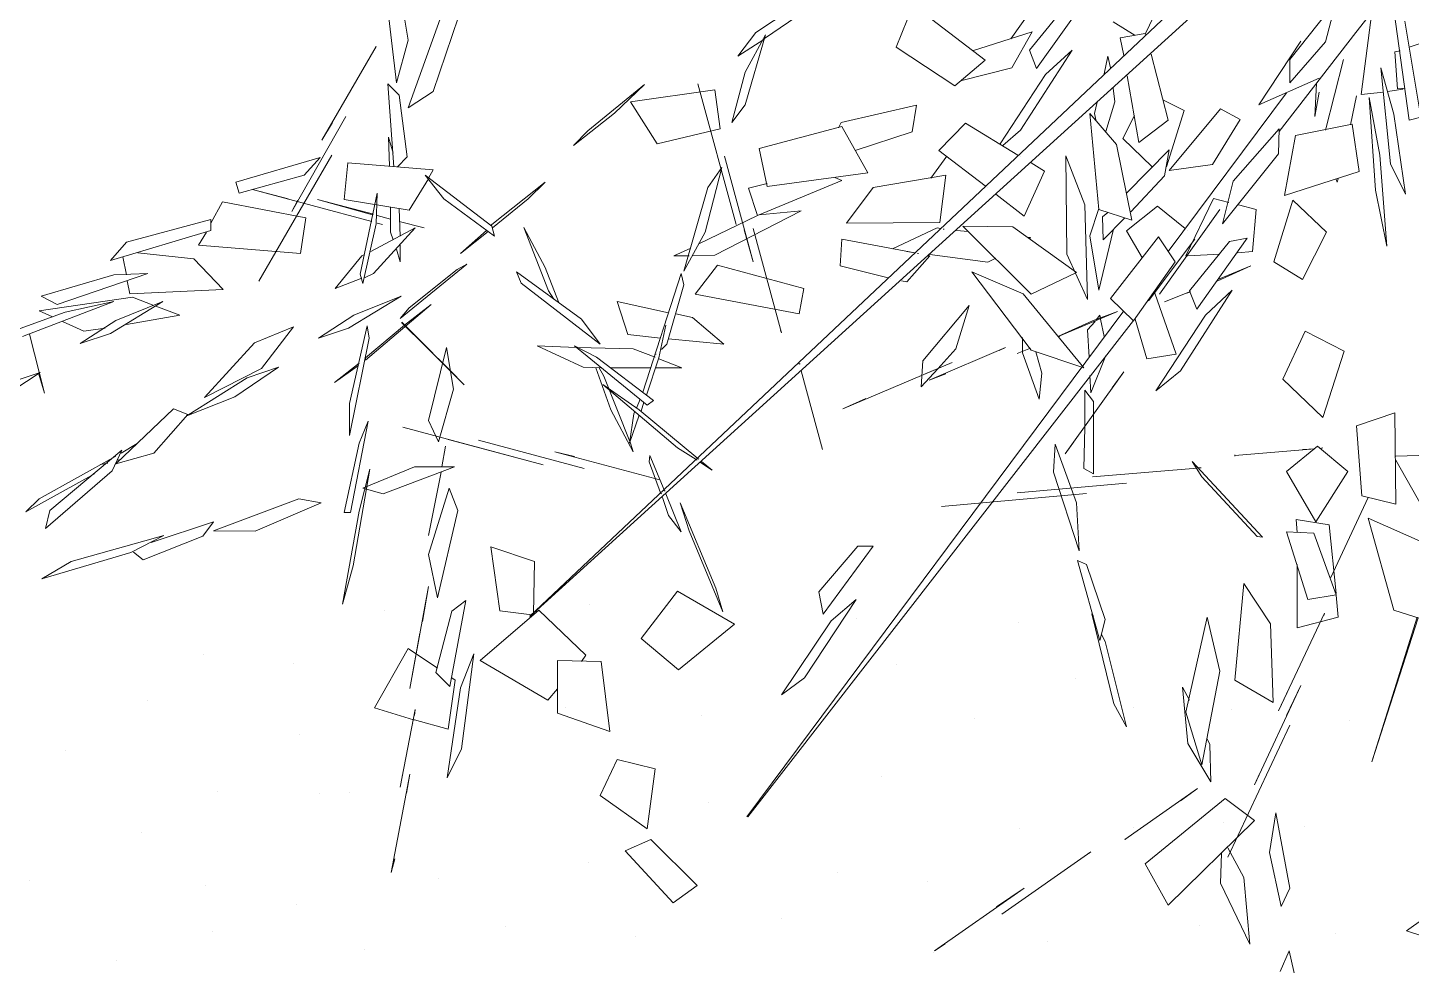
# Model space of a CAD drawing. Header units: metres. Extents: x 42 to 199, y -121 to 268.
# Drawn here: x 89.681 to 90.331, y -51.153 to -50.712 of the extents above; entities that cross this region are included whole.
import ezdxf

# ---------------------------------------------------------------- set-up
doc = ezdxf.new("R2010")
doc.units = ezdxf.units.M
doc.header["$LTSCALE"] = 0.3
doc.layers.get('0').update_dxf_attribs({"color": 8})
doc.layers.add('A-ELEVATION 3', color=8, linetype='Continuous')
doc.layers.add('A-LANDSCAPE', color=8, linetype='Continuous', lineweight=5)
doc.layers.add('DA HOUSE ARCH LAYOUT', color=8, linetype='Continuous', lineweight=9)

# ---------------------------------------------------------------- blocks, each defined once
blk = doc.blocks.new('02PTRX29')
at = {"color": 8, "linetype": 'Continuous', "transparency": 33554572}
for p, q in [((0.11272, -0.10171), (0.26547, -0.2458)), ((0.26547, -0.24593), (0.10873, -0.10361)), ((0.16281, -0.12258), (0.15238, -0.10766)), ((0.29147, -0.12284), (0.29394, -0.10829)), ((0.08919, -0.12119), (0.08179, -0.11183)), ((0.21728, -0.12119), (0.20058, -0.11019)), ((0.09564, -0.12322), (0.09336, -0.11449)), ((0.10323, -0.12701), (0.09336, -0.11449)), ((0.13416, -0.12157), (0.1298, -0.11246)), ((0.15731, -0.12891), (0.14649, -0.11373)), ((0.15029, -0.11449), (0.15883, -0.12499)), ((0.28616, -0.13384), (0.27933, -0.11373)), ((0.29394, -0.13195), (0.29622, -0.1131)), ((0.0778, -0.13992), (0.08103, -0.11639)), ((0.08805, -0.13448), (0.08577, -0.11689)), ((0.16832, -0.12714), (0.18369, -0.11537)), ((0.18369, -0.11537), (0.18729, -0.12436)), ((0.21538, -0.12246), (0.20513, -0.1155)), ((0.06623, -0.12043), (0.0778, -0.12436)), ((0.07875, -0.11879), (0.07533, -0.13928)), ((0.13625, -0.12183), (0.14099, -0.11892)), ((0.17097, -0.12512), (0.15826, -0.12107)), ((0.15826, -0.12107), (0.16262, -0.12878)), ((0.28464, -0.11828), (0.29147, -0.13726)), ((0.10551, -0.14232), (0.08919, -0.12119)), ((0.09564, -0.12322), (0.10323, -0.13195)), ((0.10987, -0.13663), (0.10095, -0.12309)), ((0.13397, -0.1217), (0.13416, -0.12145)), ((0.13947, -0.12233), (0.13416, -0.12145)), ((0.13871, -0.12613), (0.13947, -0.12233)), ((0.21519, -0.1217), (0.21955, -0.13663)), ((0.21955, -0.12967), (0.21519, -0.1217)), ((0.21557, -0.12271), (0.22107, -0.12625)), ((0.21728, -0.12119), (0.22107, -0.12625)), ((0.29394, -0.13195), (0.29147, -0.12284)), ((0.08084, -0.12537), (0.0797, -0.12512)), ((0.08027, -0.13321), (0.08084, -0.12537)), ((0.12923, -0.13992), (0.13283, -0.12587)), ((0.14213, -0.12625), (0.14156, -0.12878)), ((0.14213, -0.12625), (0.14289, -0.13005)), ((0.14972, -0.12499), (0.16073, -0.14207)), ((0.15541, -0.13018), (0.14972, -0.12499)), ((0.15883, -0.12499), (0.15731, -0.12891)), ((0.18729, -0.12436), (0.17477, -0.13258)), ((0.2983, -0.12423), (0.29849, -0.12461)), ((0.2983, -0.12423), (0.30988, -0.14422)), ((0.08103, -0.13865), (0.08387, -0.12878)), ((0.08387, -0.12878), (0.08179, -0.14928)), ((0.09184, -0.12701), (0.09564, -0.14207)), ((0.10323, -0.12701), (0.10323, -0.13195)), ((0.16262, -0.12878), (0.17325, -0.13144)), ((0.16832, -0.12714), (0.17477, -0.13258)), ((0.2224, -0.14042), (0.21955, -0.12967)), ((0.09697, -0.13093), (0.10987, -0.13663)), ((0.09754, -0.13207), (0.09792, -0.13916)), ((0.13549, -0.14472), (0.13796, -0.13043)), ((0.16509, -0.14498), (0.15541, -0.13018)), ((0.22145, -0.16218), (0.22961, -0.1322)), ((0.241, -0.13233), (0.24745, -0.1384)), ((0.25314, -0.14219), (0.241, -0.13233)), ((0.29337, -0.1346), (0.29584, -0.1322)), ((0.29451, -0.14991), (0.29584, -0.1322)), ((0.07875, -0.13309), (0.08027, -0.13321)), ((0.07913, -0.13309), (0.07913, -0.13334)), ((0.08236, -0.13384), (0.07913, -0.13334)), ((0.08805, -0.13448), (0.0833, -0.13397)), ((0.08406, -0.14738), (0.08634, -0.13511)), ((0.08634, -0.13511), (0.08501, -0.15484)), ((0.09033, -0.14093), (0.089, -0.13473)), ((0.09697, -0.13397), (0.09792, -0.13916)), ((0.10399, -0.1341), (0.12923, -0.168)), ((0.12581, -0.13789), (0.13037, -0.13562)), ((0.14099, -0.13309), (0.14061, -0.13599)), ((0.226, -0.13346), (0.22487, -0.14181)), ((0.226, -0.13346), (0.24403, -0.13599)), ((0.29147, -0.13726), (0.28616, -0.13384)), ((0.29166, -0.14776), (0.29337, -0.1346)), ((0.07856, -0.15573), (0.08103, -0.13865)), ((0.11803, -0.13751), (0.11386, -0.13979)), ((0.12904, -0.15067), (0.11803, -0.13751)), ((0.12581, -0.13789), (0.12961, -0.14991)), ((0.14593, -0.13852), (0.14023, -0.1451)), ((0.14061, -0.13599), (0.14251, -0.14232)), ((0.14403, -0.15902), (0.14593, -0.13852)), ((0.14441, -0.13612), (0.14498, -0.13852)), ((0.1446, -0.14017), (0.14498, -0.13852)), ((0.18388, -0.14245), (0.18293, -0.13675)), ((0.18293, -0.13675), (0.19906, -0.14042)), ((0.2224, -0.14042), (0.21955, -0.13663)), ((0.23834, -0.14498), (0.24403, -0.13599)), ((0.24745, -0.1384), (0.25618, -0.14536)), ((0.07533, -0.13928), (0.0778, -0.13992)), ((0.08995, -0.1408), (0.08843, -0.15092)), ((0.10209, -0.14321), (0.08995, -0.1408)), ((0.11386, -0.13979), (0.11974, -0.1494)), ((0.13549, -0.14472), (0.12923, -0.13992)), ((0.1389, -0.14384), (0.13644, -0.1389)), ((0.17249, -0.14055), (0.1613, -0.14738)), ((0.17818, -0.14637), (0.17249, -0.14055)), ((0.19887, -0.14131), (0.19337, -0.15118)), ((0.19887, -0.14131), (0.21652, -0.14599)), ((0.19906, -0.14042), (0.19963, -0.14156)), ((0.31633, -0.1594), (0.30475, -0.13916)), ((0.3076, -0.14042), (0.30988, -0.14422)), ((0.10437, -0.15598), (0.10209, -0.14321)), ((0.10551, -0.14181), (0.11537, -0.15295)), ((0.10551, -0.14181), (0.1057, -0.14713)), ((0.13264, -0.14991), (0.1389, -0.14384)), ((0.16073, -0.14207), (0.16452, -0.14536)), ((0.19602, -0.14637), (0.18388, -0.14245)), ((0.22487, -0.14181), (0.23834, -0.14498)), ((0.25618, -0.14536), (0.25314, -0.14219)), ((0.29565, -0.14359), (0.2947, -0.147)), ((0.29565, -0.14359), (0.29546, -0.14978)), ((0.08255, -0.16686), (0.08406, -0.14738)), ((0.11765, -0.16206), (0.1057, -0.14713)), ((0.12999, -0.15181), (0.12904, -0.14624)), ((0.12904, -0.14624), (0.13815, -0.15548)), ((0.14023, -0.1451), (0.13701, -0.1613)), ((0.14706, -0.15801), (0.15105, -0.14751)), ((0.15105, -0.14751), (0.15086, -0.16851)), ((0.16832, -0.15396), (0.17818, -0.14637)), ((0.17648, -0.14763), (0.17989, -0.15231)), ((0.21652, -0.14599), (0.21481, -0.15409)), ((0.22392, -0.14763), (0.21784, -0.17015)), ((0.30779, -0.14738), (0.32335, -0.17433)), ((0.08179, -0.14928), (0.07856, -0.15573)), ((0.11974, -0.1494), (0.12904, -0.15067)), ((0.1556, -0.1508), (0.15845, -0.14902)), ((0.16073, -0.14776), (0.16073, -0.14776)), ((0.22449, -0.15004), (0.22752, -0.15434)), ((0.22449, -0.15004), (0.22809, -0.16383)), ((0.28616, -0.15054), (0.30438, -0.14902)), ((0.28616, -0.15054), (0.28711, -0.15231)), ((0.29375, -0.14991), (0.29166, -0.14776)), ((0.30438, -0.14902), (0.30513, -0.15687)), ((0.32828, -0.1532), (0.31026, -0.14789)), ((0.31026, -0.14789), (0.31367, -0.15168)), ((0.08843, -0.15092), (0.10437, -0.15598)), ((0.09298, -0.15244), (0.09317, -0.1532)), ((0.09317, -0.1532), (0.09336, -0.15257)), ((0.11537, -0.15295), (0.11765, -0.16206)), ((0.1372, -0.15952), (0.12999, -0.15181)), ((0.1556, -0.1508), (0.15997, -0.16041)), ((0.17799, -0.1618), (0.17667, -0.15168)), ((0.17667, -0.15168), (0.19223, -0.15434)), ((0.19337, -0.15118), (0.21481, -0.15409)), ((0.19887, -0.15282), (0.20039, -0.15219)), ((0.2169, -0.16028), (0.19887, -0.15282)), ((0.21481, -0.15345), (0.21879, -0.15446)), ((0.26225, -0.1532), (0.26585, -0.15674)), ((0.27363, -0.16218), (0.26225, -0.1532)), ((0.27363, -0.16256), (0.28787, -0.15168)), ((0.28787, -0.15168), (0.28388, -0.15674)), ((0.28711, -0.15244), (0.29128, -0.15915)), ((0.31367, -0.15168), (0.32753, -0.15548)), ((0.32753, -0.15548), (0.32828, -0.1532)), ((0.08501, -0.15484), (0.08255, -0.16686)), ((0.15997, -0.16041), (0.16604, -0.15573)), ((0.16775, -0.15434), (0.16775, -0.15434)), ((0.19223, -0.15434), (0.19792, -0.16193)), ((0.2169, -0.16028), (0.21879, -0.15446)), ((0.23265, -0.17218), (0.22752, -0.15434)), ((0.2983, -0.16206), (0.29811, -0.15548)), ((0.29811, -0.15548), (0.30172, -0.17281)), ((0.29925, -0.16155), (0.32468, -0.15472)), ((0.31709, -0.15674), (0.32468, -0.15472)), ((0.10266, -0.15699), (0.09545, -0.16383)), ((0.10665, -0.17015), (0.10266, -0.15699)), ((0.11424, -0.15801), (0.11044, -0.15902)), ((0.1112, -0.168), (0.11044, -0.15902)), ((0.11955, -0.15662), (0.11632, -0.1575)), ((0.11822, -0.15902), (0.13112, -0.17711)), ((0.12543, -0.16889), (0.11955, -0.15662)), ((0.12562, -0.16307), (0.1315, -0.15826)), ((0.1315, -0.15826), (0.13815, -0.16357)), ((0.13701, -0.1613), (0.14403, -0.15902)), ((0.14403, -0.15877), (0.14593, -0.16459)), ((0.14649, -0.17825), (0.14706, -0.15801)), ((0.226, -0.16876), (0.2076, -0.15927)), ((0.2076, -0.15927), (0.21652, -0.16016)), ((0.26585, -0.15674), (0.27344, -0.16294)), ((0.28388, -0.15674), (0.27306, -0.16471)), ((0.29128, -0.15915), (0.30513, -0.15687)), ((0.29318, -0.16471), (0.29337, -0.15889)), ((0.29527, -0.15851), (0.29527, -0.16383)), ((0.31083, -0.15687), (0.29887, -0.16003)), ((0.29906, -0.16016), (0.31083, -0.15687)), ((0.31329, -0.16079), (0.33113, -0.15737)), ((0.315, -0.15699), (0.31633, -0.1594)), ((0.33113, -0.15737), (0.3336, -0.16193)), ((0.13852, -0.16079), (0.14308, -0.16547)), ((0.14327, -0.16054), (0.14213, -0.15965)), ((0.14308, -0.16547), (0.14327, -0.16054)), ((0.17799, -0.1618), (0.19792, -0.16193)), ((0.21652, -0.16016), (0.2169, -0.16028)), ((0.2169, -0.16028), (0.22942, -0.16636)), ((0.27363, -0.16218), (0.27382, -0.16243)), ((0.29337, -0.16155), (0.28806, -0.16294)), ((0.29811, -0.16028), (0.29527, -0.16104)), ((0.29811, -0.16193), (0.29697, -0.16218)), ((0.30115, -0.17483), (0.2983, -0.16206)), ((0.31443, -0.16838), (0.31329, -0.16079)), ((0.3336, -0.16345), (0.3336, -0.16117)), ((0.3336, -0.16117), (0.35163, -0.16598)), ((0.10057, -0.17395), (0.09545, -0.16383)), ((0.12315, -0.18027), (0.11234, -0.16509)), ((0.11613, -0.16585), (0.11234, -0.16509)), ((0.12353, -0.16534), (0.1334, -0.1785)), ((0.12505, -0.16357), (0.12505, -0.16357)), ((0.12771, -0.17015), (0.13131, -0.16484)), ((0.13131, -0.16484), (0.14156, -0.17799)), ((0.13473, -0.16939), (0.13815, -0.16357)), ((0.14403, -0.17622), (0.14099, -0.16345)), ((0.14593, -0.16459), (0.14403, -0.17622)), ((0.14877, -0.17243), (0.16243, -0.16269)), ((0.17306, -0.16256), (0.15845, -0.17711)), ((0.15864, -0.16496), (0.15921, -0.16496)), ((0.15921, -0.16496), (0.15864, -0.16496)), ((0.15864, -0.16496), (0.15883, -0.16522)), ((0.16243, -0.16269), (0.17306, -0.16256)), ((0.17439, -0.16345), (0.17192, -0.1637)), ((0.17724, -0.16319), (0.17705, -0.16319)), ((0.17781, -0.16307), (0.17856, -0.16294)), ((0.17856, -0.16294), (0.18805, -0.16737)), ((0.19887, -0.16534), (0.18331, -0.16825)), ((0.19925, -0.17104), (0.19887, -0.16534)), ((0.21177, -0.18533), (0.21784, -0.16307)), ((0.21974, -0.16332), (0.21784, -0.17015)), ((0.22809, -0.16383), (0.23265, -0.17218)), ((0.2668, -0.16281), (0.26149, -0.17635)), ((0.26225, -0.17142), (0.2668, -0.16281)), ((0.27306, -0.16471), (0.27363, -0.16256)), ((0.27439, -0.1637), (0.28028, -0.16838)), ((0.28028, -0.16838), (0.27477, -0.16345)), ((0.29944, -0.168), (0.28995, -0.16294)), ((0.28995, -0.16294), (0.29887, -0.17268)), ((0.29527, -0.16383), (0.2947, -0.16547)), ((0.35504, -0.1699), (0.3336, -0.16345)), ((0.33455, -0.16383), (0.33625, -0.16661)), ((0.1112, -0.168), (0.11443, -0.16825)), ((0.11613, -0.16585), (0.12467, -0.17635)), ((0.18331, -0.16825), (0.18502, -0.168)), ((0.23113, -0.16724), (0.23473, -0.16889)), ((0.29318, -0.16661), (0.29318, -0.17015)), ((0.29318, -0.17015), (0.29394, -0.16749)), ((0.33625, -0.16661), (0.31443, -0.16838)), ((0.3372, -0.16952), (0.34916, -0.16825)), ((0.35163, -0.16598), (0.35504, -0.1699)), ((0.10057, -0.17395), (0.10665, -0.17015)), ((0.11158, -0.17104), (0.1186, -0.17395)), ((0.1186, -0.1742), (0.11158, -0.17104)), ((0.11822, -0.16851), (0.12505, -0.16889)), ((0.12505, -0.16889), (0.12524, -0.16889)), ((0.12524, -0.16889), (0.12543, -0.16889)), ((0.13663, -0.1828), (0.12771, -0.17015)), ((0.15086, -0.16851), (0.14649, -0.17825)), ((0.16775, -0.17028), (0.16604, -0.16939)), ((0.16775, -0.17028), (0.18008, -0.16863)), ((0.18008, -0.16889), (0.18502, -0.17445)), ((0.18046, -0.16889), (0.18008, -0.16889)), ((0.18255, -0.16838), (0.18274, -0.16838)), ((0.18274, -0.16838), (0.18274, -0.16838)), ((0.189, -0.17357), (0.19925, -0.17104)), ((0.22543, -0.17091), (0.20703, -0.17584)), ((0.23018, -0.17711), (0.22543, -0.17091)), ((0.226, -0.16876), (0.23075, -0.16889)), ((0.23151, -0.16889), (0.23473, -0.16889)), ((0.27895, -0.17066), (0.28103, -0.1718)), ((0.27895, -0.17066), (0.29318, -0.1823)), ((0.30134, -0.16889), (0.30077, -0.16863)), ((0.30703, -0.17584), (0.30134, -0.16889)), ((0.3372, -0.16952), (0.33094, -0.1761)), ((0.35163, -0.17293), (0.35238, -0.16914)), ((0.15845, -0.17711), (0.14877, -0.17243)), ((0.17116, -0.1723), (0.15845, -0.189)), ((0.16016, -0.17698), (0.17116, -0.1723)), ((0.18502, -0.17445), (0.18615, -0.1742)), ((0.18843, -0.17369), (0.18843, -0.17369)), ((0.23265, -0.17509), (0.23322, -0.17268)), ((0.24137, -0.19798), (0.23322, -0.17268)), ((0.25447, -0.18242), (0.26832, -0.1723)), ((0.2594, -0.17875), (0.26225, -0.17142)), ((0.26832, -0.1723), (0.26737, -0.17471)), ((0.29128, -0.18002), (0.28103, -0.1718)), ((0.29887, -0.17268), (0.30077, -0.17357)), ((0.30172, -0.17281), (0.30115, -0.17483)), ((0.30134, -0.17369), (0.30703, -0.17584)), ((0.34707, -0.17268), (0.35428, -0.17293)), ((0.36643, -0.17926), (0.34707, -0.17268)), ((0.35087, -0.17698), (0.35144, -0.1742)), ((0.35428, -0.17293), (0.36984, -0.17749)), ((0.12126, -0.18154), (0.11556, -0.17622)), ((0.11556, -0.17622), (0.12657, -0.19343)), ((0.12315, -0.18027), (0.12467, -0.17635)), ((0.12448, -0.17648), (0.12999, -0.17875)), ((0.12448, -0.1766), (0.12524, -0.17686)), ((0.13207, -0.17686), (0.12752, -0.18989)), ((0.14725, -0.1928), (0.16016, -0.17698)), ((0.20798, -0.18128), (0.20703, -0.17584)), ((0.20798, -0.18128), (0.23018, -0.17711)), ((0.23265, -0.17509), (0.23625, -0.18774)), ((0.26737, -0.17471), (0.25048, -0.18774)), ((0.26149, -0.17635), (0.26035, -0.17812)), ((0.35087, -0.17698), (0.33094, -0.1761)), ((0.14156, -0.17799), (0.13663, -0.1828)), ((0.17173, -0.17951), (0.1816, -0.19128)), ((0.17458, -0.18875), (0.17173, -0.17951)), ((0.24688, -0.17863), (0.23587, -0.18103)), ((0.2446, -0.18571), (0.24688, -0.17863)), ((0.28654, -0.17926), (0.29223, -0.18369)), ((0.30058, -0.19115), (0.28654, -0.17926)), ((0.29318, -0.1823), (0.29128, -0.18002)), ((0.30305, -0.18154), (0.29299, -0.17749)), ((0.29299, -0.17749), (0.30419, -0.18432)), ((0.34024, -0.18154), (0.34536, -0.17964)), ((0.35504, -0.18546), (0.34385, -0.17863)), ((0.34385, -0.17863), (0.3539, -0.18268)), ((0.34574, -0.17951), (0.3503, -0.17774)), ((0.3503, -0.17774), (0.37022, -0.18065)), ((0.35428, -0.17863), (0.36472, -0.1809)), ((0.37383, -0.18609), (0.35428, -0.17863)), ((0.36984, -0.17749), (0.36643, -0.17926)), ((0.13188, -0.19773), (0.12126, -0.18154)), ((0.13625, -0.18242), (0.13378, -0.1909)), ((0.21898, -0.28869), (0.13663, -0.18268)), ((0.21917, -0.28869), (0.13871, -0.18065)), ((0.14004, -0.18078), (0.14536, -0.1828)), ((0.14004, -0.18078), (0.15238, -0.18596)), ((0.14289, -0.18609), (0.14365, -0.18242)), ((0.14365, -0.1823), (0.14384, -0.18154)), ((0.14384, -0.18154), (0.1446, -0.18255)), ((0.14479, -0.18293), (0.14649, -0.1847)), ((0.14536, -0.1828), (0.15276, -0.18609)), ((0.23075, -0.18204), (0.22411, -0.18774)), ((0.23075, -0.18204), (0.23435, -0.18128)), ((0.25048, -0.18774), (0.25447, -0.18242)), ((0.2928, -0.18306), (0.27952, -0.19646)), ((0.2928, -0.18318), (0.2928, -0.18306)), ((0.31064, -0.18647), (0.30305, -0.18154)), ((0.34024, -0.18154), (0.35163, -0.18356)), ((0.3539, -0.18268), (0.36149, -0.18761)), ((0.36073, -0.18495), (0.36529, -0.18293)), ((0.36472, -0.1809), (0.38388, -0.18786)), ((0.36738, -0.18192), (0.37022, -0.18065)), ((0.1, -0.18495), (0.09165, -0.18925)), ((0.1, -0.18495), (0.10475, -0.1952)), ((0.14649, -0.1847), (0.14612, -0.19052)), ((0.15238, -0.18596), (0.15257, -0.18622)), ((0.21196, -0.18483), (0.21177, -0.18533)), ((0.23796, -0.19065), (0.23644, -0.18369)), ((0.23758, -0.18647), (0.2446, -0.18571)), ((0.28255, -0.1933), (0.2928, -0.18318)), ((0.29223, -0.18369), (0.30058, -0.19065)), ((0.29982, -0.18647), (0.3002, -0.18381)), ((0.3002, -0.18381), (0.304, -0.20039)), ((0.31064, -0.18647), (0.30419, -0.18432)), ((0.31595, -0.18407), (0.3243, -0.18748)), ((0.31595, -0.18407), (0.32278, -0.19292)), ((0.35504, -0.18546), (0.36149, -0.18761)), ((0.36073, -0.18495), (0.35618, -0.18432)), ((0.36908, -0.19824), (0.37231, -0.18559)), ((0.15845, -0.189), (0.14725, -0.1928)), ((0.15864, -0.18862), (0.16149, -0.18976)), ((0.16035, -0.18634), (0.16035, -0.18963)), ((0.16395, -0.18849), (0.16528, -0.18913)), ((0.16395, -0.18849), (0.18027, -0.19545)), ((0.17837, -0.19305), (0.17458, -0.18875)), ((0.22411, -0.18774), (0.23587, -0.1866)), ((0.23625, -0.18774), (0.23739, -0.18887)), ((0.24346, -0.18875), (0.23872, -0.19052)), ((0.24043, -0.20077), (0.25599, -0.18812)), ((0.25542, -0.18849), (0.24346, -0.18875)), ((0.25599, -0.18812), (0.25124, -0.19052)), ((0.25409, -0.19267), (0.26396, -0.18812)), ((0.25561, -0.18849), (0.26396, -0.18812)), ((0.28331, -0.18849), (0.28179, -0.19735)), ((0.28711, -0.20406), (0.28331, -0.18849)), ((0.304, -0.20722), (0.29982, -0.18647)), ((0.3243, -0.18748), (0.33493, -0.19912)), ((0.09621, -0.20342), (0.09165, -0.18925)), ((0.13378, -0.1909), (0.12752, -0.18989)), ((0.14574, -0.19811), (0.14251, -0.19014)), ((0.1575, -0.18938), (0.15617, -0.19393)), ((0.16035, -0.18963), (0.15674, -0.1995)), ((0.17534, -0.19166), (0.19868, -0.20153)), ((0.18122, -0.19419), (0.17534, -0.19166)), ((0.1816, -0.19128), (0.18198, -0.19684)), ((0.20779, -0.19204), (0.20798, -0.19191)), ((0.20798, -0.19191), (0.20798, -0.19204)), ((0.23796, -0.1909), (0.23303, -0.1928)), ((0.23796, -0.19065), (0.24062, -0.19862)), ((0.23853, -0.18989), (0.23891, -0.19001)), ((0.25124, -0.19052), (0.2391, -0.19975)), ((0.30058, -0.19065), (0.30058, -0.19115)), ((0.30191, -0.19178), (0.30722, -0.19596)), ((0.12657, -0.19343), (0.13188, -0.19773)), ((0.13871, -0.19368), (0.15124, -0.21114)), ((0.13871, -0.19368), (0.14118, -0.1971)), ((0.14593, -0.19444), (0.14574, -0.19811)), ((0.15617, -0.19393), (0.15674, -0.1995)), ((0.17667, -0.19406), (0.18027, -0.19545)), ((0.18198, -0.19684), (0.17837, -0.19305)), ((0.20304, -0.21025), (0.2076, -0.19343)), ((0.23303, -0.1928), (0.23853, -0.1928)), ((0.23967, -0.1928), (0.24821, -0.1928)), ((0.24972, -0.19457), (0.24403, -0.20886)), ((0.24821, -0.20178), (0.25143, -0.1928)), ((0.25067, -0.1928), (0.24972, -0.19457)), ((0.25029, -0.1928), (0.25409, -0.19267)), ((0.27952, -0.19646), (0.28255, -0.1933)), ((0.30722, -0.19596), (0.3021, -0.19229)), ((0.32847, -0.19899), (0.31918, -0.19267)), ((0.31918, -0.19267), (0.32582, -0.19495)), ((0.33493, -0.19912), (0.32278, -0.19292)), ((0.36908, -0.19824), (0.37041, -0.19393)), ((0.37003, -0.19381), (0.37686, -0.19609)), ((0.37952, -0.20001), (0.37003, -0.19381)), ((0.09621, -0.20342), (0.10475, -0.1952)), ((0.14517, -0.20001), (0.14706, -0.1976)), ((0.14706, -0.1976), (0.14706, -0.20545)), ((0.23397, -0.20987), (0.24991, -0.19634)), ((0.24991, -0.19634), (0.24213, -0.20178)), ((0.28179, -0.19735), (0.28502, -0.20861)), ((0.33853, -0.20292), (0.32582, -0.19495)), ((0.14517, -0.21544), (0.14517, -0.20001)), ((0.19374, -0.19937), (0.19868, -0.20153)), ((0.2391, -0.19975), (0.24043, -0.20077)), ((0.24118, -0.20013), (0.24175, -0.20203)), ((0.24194, -0.1995), (0.2427, -0.2014)), ((0.304, -0.20039), (0.304, -0.20722)), ((0.33872, -0.20304), (0.32847, -0.19899)), ((0.08065, -0.22189), (0.08084, -0.20241)), ((0.08084, -0.20241), (0.089, -0.20519)), ((0.24213, -0.20178), (0.22961, -0.21215)), ((0.24213, -0.20292), (0.24422, -0.20886)), ((0.24308, -0.20216), (0.24327, -0.20266)), ((0.24327, -0.20266), (0.24422, -0.20886)), ((0.24346, -0.21076), (0.24821, -0.20178)), ((0.33853, -0.20279), (0.34157, -0.20153)), ((0.34574, -0.21101), (0.33853, -0.20279)), ((0.34157, -0.20153), (0.35371, -0.21316)), ((0.089, -0.20519), (0.08786, -0.22012)), ((0.14706, -0.20545), (0.14706, -0.20557)), ((0.14706, -0.20557), (0.14725, -0.2143)), ((0.29261, -0.20545), (0.26263, -0.21354)), ((0.28502, -0.20861), (0.28711, -0.20406)), ((0.30191, -0.20886), (0.30001, -0.20418)), ((0.30381, -0.22366), (0.30001, -0.20418)), ((0.09735, -0.2095), (0.0909, -0.21493)), ((0.10399, -0.21493), (0.09735, -0.2095)), ((0.15333, -0.20912), (0.14877, -0.22164)), ((0.15124, -0.21114), (0.14934, -0.20861)), ((0.15333, -0.20912), (0.15371, -0.21506)), ((0.24346, -0.21076), (0.24403, -0.20886)), ((0.27648, -0.20823), (0.2539, -0.2143)), ((0.26263, -0.21354), (0.28293, -0.2081)), ((0.2835, -0.2095), (0.28426, -0.21392)), ((0.30191, -0.20886), (0.30513, -0.22366)), ((0.35276, -0.21101), (0.34935, -0.20899)), ((0.06661, -0.21127), (0.08065, -0.21165)), ((0.08065, -0.21253), (0.07154, -0.2286)), ((0.09678, -0.21), (0.09621, -0.20987)), ((0.11499, -0.21152), (0.09792, -0.21013)), ((0.09792, -0.21013), (0.10057, -0.21025)), ((0.11499, -0.21165), (0.11499, -0.21139)), ((0.11499, -0.21139), (0.11499, -0.21152)), ((0.22961, -0.21215), (0.22942, -0.21228)), ((0.22942, -0.21228), (0.22942, -0.21228)), ((0.2298, -0.21253), (0.22999, -0.2124)), ((0.2298, -0.21253), (0.2298, -0.21253)), ((0.22999, -0.2124), (0.23397, -0.20987)), ((0.23682, -0.21886), (0.23986, -0.21152)), ((0.26016, -0.21076), (0.23777, -0.21671)), ((0.23986, -0.21152), (0.24005, -0.21291)), ((0.25599, -0.21177), (0.26016, -0.21076)), ((0.3539, -0.21329), (0.34574, -0.21101)), ((0.35257, -0.21038), (0.35466, -0.21481)), ((0.35257, -0.21038), (0.36794, -0.22328)), ((0.35352, -0.21253), (0.35295, -0.2124)), ((0.3539, -0.21165), (0.37022, -0.22075)), ((0.09773, -0.22569), (0.0909, -0.21493)), ((0.09773, -0.22569), (0.10399, -0.21493)), ((0.1241, -0.21278), (0.10911, -0.22898)), ((0.12202, -0.21607), (0.1241, -0.21278)), ((0.12221, -0.21418), (0.14536, -0.21607)), ((0.12277, -0.21418), (0.12221, -0.21418)), ((0.14517, -0.21544), (0.14725, -0.2143)), ((0.1482, -0.23189), (0.15371, -0.21506)), ((0.22885, -0.21278), (0.22657, -0.21468)), ((0.22657, -0.21468), (0.22904, -0.21304)), ((0.24005, -0.21291), (0.23758, -0.21949)), ((0.29014, -0.21392), (0.2816, -0.21392)), ((0.2816, -0.21392), (0.29678, -0.21974)), ((0.28445, -0.21506), (0.28711, -0.2286)), ((0.30115, -0.21848), (0.29014, -0.21392)), ((0.29963, -0.21443), (0.30191, -0.22341)), ((0.30324, -0.23505), (0.29963, -0.21443)), ((0.35371, -0.21316), (0.3539, -0.21329)), ((0.36889, -0.22708), (0.35466, -0.21481)), ((0.35713, -0.21342), (0.35561, -0.21316)), ((0.37307, -0.22354), (0.35846, -0.21544)), ((0.11025, -0.22885), (0.12202, -0.21607)), ((0.16149, -0.21949), (0.13815, -0.21746)), ((0.23777, -0.21671), (0.23834, -0.21658)), ((0.28084, -0.22328), (0.28274, -0.21848)), ((0.28274, -0.21848), (0.28711, -0.23265)), ((0.29678, -0.21974), (0.30115, -0.21848)), ((0.08786, -0.22012), (0.08065, -0.22189)), ((0.08653, -0.2205), (0.0945, -0.23758)), ((0.14668, -0.21962), (0.17762, -0.2224)), ((0.23322, -0.22784), (0.23644, -0.21974)), ((0.2372, -0.2205), (0.23587, -0.2243)), ((0.23663, -0.21911), (0.23682, -0.21898)), ((0.23682, -0.21898), (0.23682, -0.21886)), ((0.23758, -0.21949), (0.23739, -0.21974)), ((0.23739, -0.21974), (0.23739, -0.21974)), ((0.31007, -0.22164), (0.31481, -0.22075)), ((0.31481, -0.22075), (0.33303, -0.22759)), ((0.37022, -0.22075), (0.37307, -0.22354)), ((0.14877, -0.22164), (0.1482, -0.23189)), ((0.2334, -0.22164), (0.22581, -0.23986)), ((0.23151, -0.22759), (0.2334, -0.22164)), ((0.23587, -0.2243), (0.23322, -0.22784)), ((0.28521, -0.24188), (0.28084, -0.22328)), ((0.30551, -0.24327), (0.30191, -0.22341)), ((0.30513, -0.22366), (0.30381, -0.22366)), ((0.32411, -0.22771), (0.31007, -0.22164)), ((0.36794, -0.22328), (0.36889, -0.22708)), ((0.07477, -0.23012), (0.08653, -0.22493)), ((0.08653, -0.22493), (0.08103, -0.24454)), ((0.09488, -0.22632), (0.09336, -0.241)), ((0.1019, -0.22518), (0.09488, -0.22632)), ((0.10171, -0.22797), (0.1019, -0.22518)), ((0.33303, -0.22569), (0.33531, -0.22872)), ((0.33303, -0.22569), (0.34631, -0.23012)), ((0.09811, -0.22809), (0.09336, -0.24125)), ((0.10399, -0.22784), (0.09811, -0.22809)), ((0.10399, -0.22784), (0.09943, -0.24226)), ((0.10911, -0.22898), (0.11025, -0.22885)), ((0.2243, -0.24492), (0.23151, -0.22759)), ((0.33303, -0.22759), (0.32411, -0.22771)), ((0.34802, -0.23378), (0.33531, -0.22872)), ((0.34366, -0.2286), (0.35068, -0.23227)), ((0.34366, -0.2286), (0.36339, -0.23416)), ((0.20285, -0.24542), (0.19223, -0.23087)), ((0.19223, -0.23087), (0.19545, -0.23087)), ((0.19545, -0.23087), (0.2038, -0.24062)), ((0.27382, -0.231), (0.26453, -0.23416)), ((0.27193, -0.24466), (0.27382, -0.231)), ((0.28711, -0.23265), (0.28521, -0.24188)), ((0.34802, -0.23378), (0.35011, -0.23214)), ((0.35068, -0.23227), (0.36965, -0.23783)), ((0.10171, -0.24833), (0.10171, -0.2348)), ((0.1427, -0.24656), (0.14668, -0.2348)), ((0.14858, -0.23391), (0.14384, -0.25099)), ((0.14858, -0.23391), (0.14668, -0.2348)), ((0.26453, -0.23416), (0.26472, -0.2453)), ((0.30324, -0.23505), (0.30551, -0.24327)), ((0.36339, -0.23416), (0.36965, -0.23783)), ((0.0945, -0.23758), (0.0945, -0.23745)), ((0.1074, -0.24745), (0.1131, -0.23884)), ((0.1131, -0.23884), (0.11499, -0.25947)), ((0.09336, -0.24137), (0.09298, -0.24606)), ((0.09336, -0.24125), (0.09943, -0.24226)), ((0.2038, -0.24062), (0.20285, -0.24542)), ((0.22183, -0.24757), (0.23397, -0.24049)), ((0.22581, -0.23986), (0.2243, -0.24492)), ((0.23397, -0.24049), (0.24175, -0.25061)), ((0.28711, -0.23948), (0.29109, -0.26124)), ((0.28844, -0.24694), (0.28711, -0.23948)), ((0.08103, -0.24454), (0.06831, -0.24859)), ((0.19583, -0.24226), (0.20115, -0.24681)), ((0.20684, -0.25896), (0.19583, -0.24226)), ((0.25352, -0.25415), (0.26358, -0.24454)), ((0.26358, -0.24454), (0.2761, -0.25529)), ((0.27193, -0.24466), (0.26509, -0.24555)), ((0.28255, -0.26086), (0.27914, -0.24251)), ((0.27914, -0.24251), (0.28217, -0.24479)), ((0.28217, -0.24479), (0.28559, -0.25782)), ((0.0759, -0.24618), (0.08577, -0.27692)), ((0.08577, -0.27692), (0.07609, -0.24606)), ((0.10171, -0.24833), (0.09298, -0.24606)), ((0.09602, -0.24568), (0.09583, -0.24517)), ((0.09583, -0.24517), (0.1057, -0.26604)), ((0.10683, -0.26427), (0.1074, -0.24745)), ((0.11822, -0.25757), (0.12088, -0.24606)), ((0.12088, -0.24606), (0.12543, -0.2663)), ((0.14555, -0.2453), (0.1408, -0.26453)), ((0.14384, -0.25099), (0.1427, -0.24656)), ((0.14555, -0.2453), (0.14517, -0.24593)), ((0.20115, -0.24681), (0.21177, -0.26263)), ((0.23378, -0.25731), (0.22183, -0.24757)), ((0.26472, -0.2453), (0.26472, -0.24542)), ((0.26472, -0.24542), (0.2649, -0.24555)), ((0.2649, -0.24555), (0.26509, -0.24555)), ((0.26509, -0.24555), (0.2649, -0.24555)), ((0.2649, -0.24555), (0.2649, -0.24555)), ((0.26547, -0.24593), (0.26547, -0.2458)), ((0.1427, -0.25124), (0.14346, -0.24972)), ((0.24175, -0.25061), (0.23378, -0.25731)), ((0.29109, -0.26124), (0.289, -0.24947)), ((0.13815, -0.26946), (0.1427, -0.25124)), ((0.28009, -0.27414), (0.27743, -0.2539)), ((0.27743, -0.2539), (0.28028, -0.26111)), ((0.29147, -0.25276), (0.28521, -0.25694)), ((0.29868, -0.26541), (0.29147, -0.25276)), ((0.25029, -0.25554), (0.2484, -0.27047)), ((0.25959, -0.25529), (0.25029, -0.25554)), ((0.25352, -0.25415), (0.25447, -0.25554)), ((0.25959, -0.25529), (0.25959, -0.26655)), ((0.2761, -0.25529), (0.26168, -0.26377)), ((0.10683, -0.26427), (0.11499, -0.25947)), ((0.11822, -0.25757), (0.12202, -0.27756)), ((0.21177, -0.26263), (0.20684, -0.25896)), ((0.28217, -0.25896), (0.28141, -0.25947)), ((0.28141, -0.25947), (0.28293, -0.26997)), ((0.28559, -0.25782), (0.28255, -0.26086)), ((0.10095, -0.2606), (0.10399, -0.26706)), ((0.11082, -0.28186), (0.10095, -0.2606)), ((0.1057, -0.26604), (0.1038, -0.26212)), ((0.12619, -0.26098), (0.12467, -0.26377)), ((0.12619, -0.26098), (0.12505, -0.273)), ((0.26168, -0.26377), (0.25959, -0.26136)), ((0.28028, -0.26111), (0.28312, -0.28034)), ((0.1408, -0.26453), (0.13815, -0.26946)), ((0.28995, -0.26579), (0.29014, -0.26706)), ((0.28995, -0.26579), (0.29318, -0.28236)), ((0.29033, -0.26794), (0.29868, -0.26541)), ((0.12543, -0.2663), (0.12202, -0.27756)), ((0.25959, -0.26655), (0.2484, -0.27047)), ((0.28293, -0.26997), (0.29014, -0.26794)), ((0.29014, -0.26794), (0.29033, -0.26794)), ((0.10323, -0.26908), (0.11651, -0.29729)), ((0.12012, -0.28122), (0.12505, -0.273)), ((0.12031, -0.27325), (0.12012, -0.28122)), ((0.12088, -0.27199), (0.12031, -0.27325)), ((0.28312, -0.28034), (0.28009, -0.27414)), ((0.23872, -0.27844), (0.24688, -0.27642)), ((0.24688, -0.27642), (0.25048, -0.28413)), ((0.10968, -0.27933), (0.11082, -0.28186)), ((0.23872, -0.27844), (0.24043, -0.29122)), ((0.29185, -0.28363), (0.29109, -0.27958)), ((0.29109, -0.27958), (0.29508, -0.30058)), ((0.13852, -0.2935), (0.12296, -0.28262)), ((0.12296, -0.28262), (0.12657, -0.28527)), ((0.11708, -0.28477), (0.11082, -0.28945)), ((0.11708, -0.28477), (0.13416, -0.29868)), ((0.25048, -0.28413), (0.24043, -0.29122)), ((0.10627, -0.2878), (0.10323, -0.30387)), ((0.10759, -0.29628), (0.10627, -0.2878)), ((0.11082, -0.28945), (0.12923, -0.30754)), ((0.11651, -0.29527), (0.1131, -0.30159)), ((0.13834, -0.2935), (0.13852, -0.2935)), ((0.2298, -0.30336), (0.23967, -0.2935)), ((0.23967, -0.2935), (0.24517, -0.2959)), ((0.10759, -0.29628), (0.10513, -0.30779)), ((0.11784, -0.29653), (0.11803, -0.30286)), ((0.16471, -0.30944), (0.14574, -0.29615)), ((0.14574, -0.29615), (0.14612, -0.29641)), ((0.24517, -0.2959), (0.23492, -0.30703)), ((0.29432, -0.29767), (0.29508, -0.30058)), ((0.12923, -0.30754), (0.13416, -0.29868)), ((0.10323, -0.30387), (0.10513, -0.30779)), ((0.11177, -0.31589), (0.1131, -0.30159)), ((0.11803, -0.30286), (0.11177, -0.31589)), ((0.15997, -0.30387), (0.16585, -0.30792)), ((0.15997, -0.30387), (0.17913, -0.31728)), ((0.23492, -0.30703), (0.2298, -0.30336)), ((0.07837, -0.31298), (0.06623, -0.30438)), ((0.07002, -0.31576), (0.07837, -0.31298)), ((0.17913, -0.31728), (0.17686, -0.31576)), ((0.1, -0.33208), (0.10342, -0.31728)), ((0.10342, -0.31728), (0.10532, -0.32171))]:
    blk.add_line(p, q, dxfattribs=at)
blk = doc.blocks.new('MUSTER_0')
at = {"color": 8, "linetype": 'Continuous', "transparency": 33554585}
for p, q in [((3.6328, -2.6383), (3.6328, -2.6383)), ((3.4788, -2.6798), (3.4788, -2.6798)), ((3.5648, -2.6858), (3.5648, -2.6858)), ((3.5813, -2.7438), (3.5813, -2.7438)), ((3.6598, -2.7358), (3.6598, -2.7358)), ((3.4993, -2.7658), (3.4993, -2.7658)), ((3.6068, -2.8063), (3.6068, -2.8063)), ((3.5218, -2.8358), (3.5218, -2.8358)), ((3.7078, -2.8393), (3.7078, -2.8393)), ((3.5158, -2.8833), (3.5158, -2.8833)), ((3.6353, -2.8868), (3.6353, -2.8868)), ((3.7433, -2.9168), (3.7433, -2.9168)), ((3.4903, -2.9373), (3.4903, -2.9373)), ((3.6948, -2.9388), (3.6948, -2.9388)), ((3.5683, -2.9448), (3.5683, -2.9448)), ((3.6318, -2.9968), (3.6318, -2.9968)), ((3.7103, -3.0038), (3.7103, -3.0038)), ((3.5493, -3.0133), (3.5493, -3.0133)), ((3.7563, -3.0328), (3.7563, -3.0328)), ((3.5268, -3.0523), (3.5268, -3.0523)), ((3.6528, -3.0668), (3.6528, -3.0668)), ((3.5693, -3.0808), (3.5693, -3.0808)), ((3.6923, -3.1123), (3.6923, -3.1123)), ((3.8043, -3.1313), (3.8043, -3.1313)), ((3.6328, -3.1383), (3.6328, -3.1383)), ((3.5648, -3.1858), (3.5648, -3.1858)), ((3.7638, -3.1818), (3.7638, -3.1818)), ((3.8288, -3.2253), (3.8288, -3.2253)), ((3.6598, -3.2358), (3.6598, -3.2358)), ((3.5813, -3.2438), (3.5813, -3.2438)), ((3.8113, -3.2838), (3.8113, -3.2838)), ((3.6068, -3.3063), (3.6068, -3.3063)), ((3.8793, -3.3188), (3.8793, -3.3188)), ((3.7078, -3.3393), (3.7078, -3.3393)), ((3.7478, -3.3353), (3.7478, -3.3353)), ((3.7723, -3.3678), (3.7723, -3.3678)), ((3.8643, -3.3778), (3.8643, -3.3778)), ((3.6353, -3.3868), (3.6353, -3.3868)), ((3.7803, -3.3888), (3.7803, -3.3888)), ((3.7433, -3.4168), (3.7433, -3.4168)), ((3.9033, -3.4303), (3.9033, -3.4303)), ((3.6948, -3.4388), (3.6948, -3.4388)), ((3.8728, -3.4468), (3.8728, -3.4468)), ((3.8033, -3.4608), (3.8033, -3.4608)), ((3.9473, -3.4908), (3.9473, -3.4908)), ((3.7103, -3.5038), (3.7103, -3.5038)), ((3.8508, -3.5043), (3.8508, -3.5043)), ((3.7563, -3.5328), (3.7563, -3.5328)), ((3.8118, -3.5783), (3.8118, -3.5783)), ((3.9118, -3.5718), (3.9118, -3.5718))]:
    blk.add_line(p, q, dxfattribs=at)
blk = doc.blocks.new('DA HOUSE ARCH LAYOUT')
at = {"layer": 'A-ELEVATION 3', "color": 8}
blk.add_lwpolyline([(9.38002, 9.13499), (9.37978, 7.53), (9.47978, 7.53), (9.47978, 9.22667), (-6.60289, 10.62016, 0.439941), (-7.68982, 9.62395), (-7.68982, 9.17124, -0.414214), (-8.68982, 8.17124), (-10.16977, 8.17124), (-10.16978, 8.07124), (-8.68982, 8.07124, 0.414214), (-7.58982, 9.17124), (-7.58982, 9.62395, -0.439941), (-6.61158, 10.52054)], format="xyb", close=True, dxfattribs=at)
at = {"layer": 'A-LANDSCAPE', "color": 8, "lineweight": 35, "transparency": 33554457}
for name, p, xscale, yscale, zscale, rotation in [('02PTRX29', (-6.64438, 10.18064), -2.203045860934945, 2.203045860934944, 2.203045860934944, 359.9999999999996), ('MUSTER_0', (-4.53147, 11.11447), 0.6306893141900022, 0.6306893141900022, 0.6306893141900022, 251.0061319040827)]:
    blk.add_blockref(name, p, dxfattribs=dict(at, xscale=xscale, yscale=yscale, zscale=zscale, rotation=rotation))

msp = doc.modelspace()

# ---------------------------------------------------------------- block references
at = {"layer": 'DA HOUSE ARCH LAYOUT'}
msp.add_blockref('DA HOUSE ARCH LAYOUT', (97.14618, -60.62802), dxfattribs=at)

doc.saveas('drawing.dxf')
